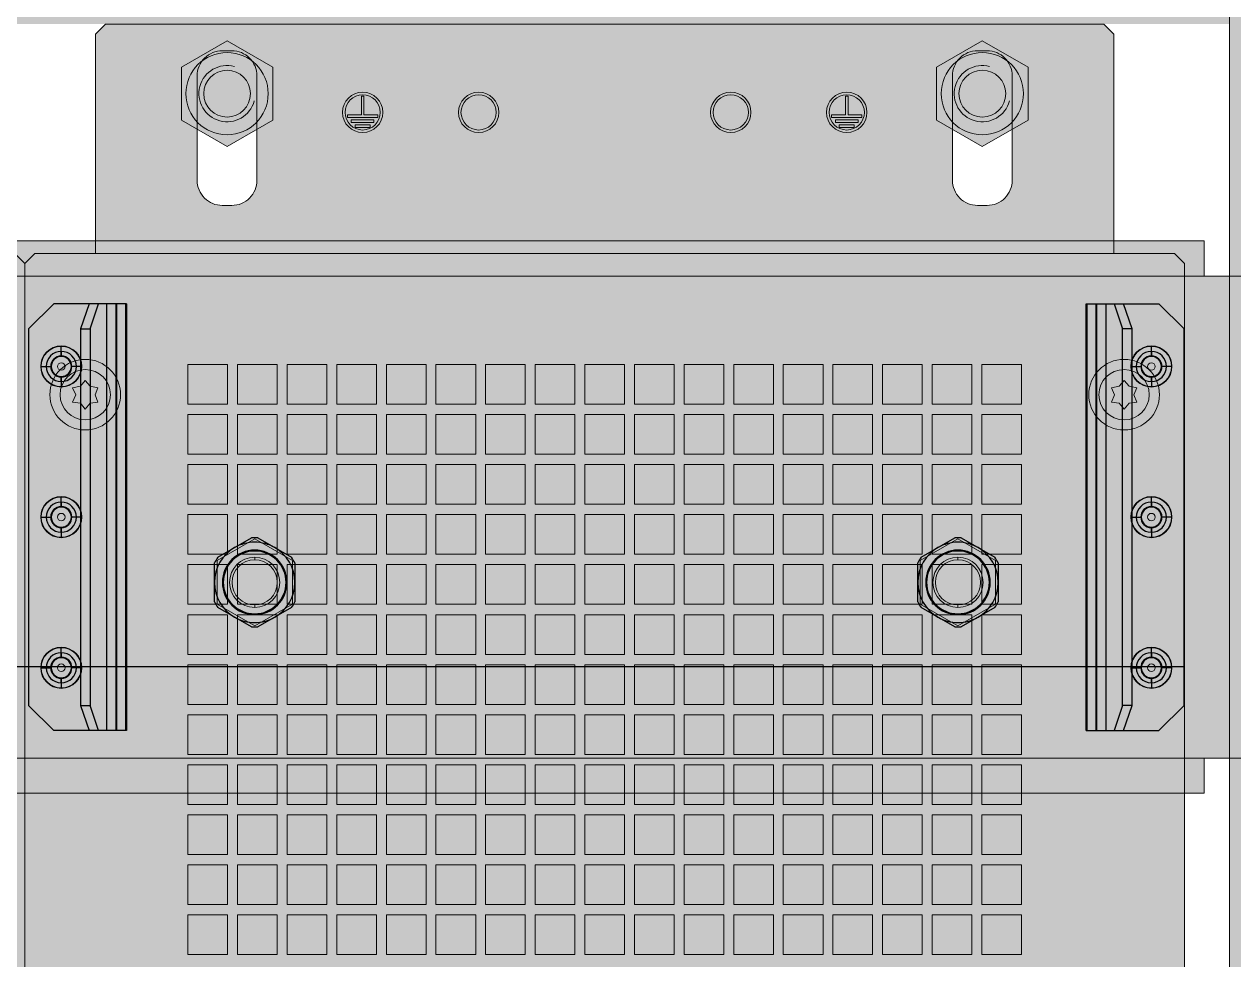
# Model space of a CAD drawing. Header units: millimetres. Extents: x 6914 to 9858, y -2771 to -210.
# Drawn here: x 7629.5 to 7870.3, y -592.9 to -406.6 of the extents above; entities that cross this region are included whole.
import ezdxf

# ---------------------------------------------------------------- set-up
doc = ezdxf.new("R2010")
doc.units = ezdxf.units.MM
doc.layers.get('0').update_dxf_attribs({"lineweight": 9})
doc.layers.add('HIDDEN', color=7, linetype='Continuous')
doc.layers.add('Modules', color=7, linetype='Continuous')
doc.layers.add('THICK', color=7, linetype='Continuous', lineweight=13)
doc.layers.add('тонкая', color=7, linetype='Continuous', lineweight=13)
doc.layers.add('Невидимые', color=170, linetype='Continuous', plot=False)

# ---------------------------------------------------------------- blocks, each defined once
blk = doc.blocks.new('VW3A99ACFCB')
at = {"ltscale": 10, "true_color": 0xf0f0f0}
h = blk.add_hatch(color=7, dxfattribs=at)
h.dxf.hatch_style = 1
h.paths.add_polyline_path([(-250, -110), (-250, -103), (-285, -103), (-290, -98), (-290, -12), (-285, -7), (-250, -7), (-250, 0), (250, 0), (250, -7), (285, -7), (290, -12), (290, -98), (285, -103), (250, -103), (250, -110)])
at = {"ltscale": 40}
for p, q in [((-250, -7), (250, -7)), ((-250, -103), (250, -103))]:
    blk.add_line(p, q, dxfattribs=at)
at = {"ltscale": 10}
blk.add_lwpolyline([(-250, -110), (-250, -103), (-285, -103), (-290, -98), (-290, -12), (-285, -7), (-250, -7), (-250, 0), (250, 0), (250, -7), (285, -7), (290, -12), (290, -98), (285, -103), (250, -103), (250, -110), (-250, -110)], dxfattribs=at)
at = {"layer": 'HIDDEN'}
for p, q in [((21, -12.5), (16, -17.5)), ((21, -12.5), (21, -12.5)), ((31.5, -12.5), (21, -12.5)), ((28.05, -12.5), (26.34, -17.5)), ((28.22, -17.5), (29.93, -12.5)), ((31.5, -12.5), (31.5, -12.5)), ((35.5, -12.5), (31.5, -12.5)), ((31.5, -12.5), (31.5, -97.5)), ((31.5, -12.5), (31.5, -97.5)), ((33.38, -12.5), (33.38, -97.5)), ((33.5, -12.5), (33.5, -12.5)), ((33.5, -12.5), (33.5, -97.5)), ((35.26, -12.5), (35.26, -97.5)), ((35.5, -12.5), (35.5, -12.5)), ((35.5, -12.5), (35.5, -97.5)), ((226.5, -12.5), (226.5, -12.5)), ((226.5, -12.5), (230.5, -12.5)), ((226.5, -97.5), (226.5, -12.5)), ((226.74, -97.5), (226.74, -12.5)), ((228.5, -12.5), (228.5, -12.5)), ((228.5, -97.5), (228.5, -12.5)), ((228.62, -97.5), (228.62, -12.5)), ((230.5, -12.5), (230.5, -12.5)), ((230.5, -12.5), (241, -12.5)), ((230.5, -97.5), (230.5, -12.5)), ((230.5, -97.5), (230.5, -12.5)), ((232.07, -12.5), (233.78, -17.5)), ((235.66, -17.5), (233.95, -12.5)), ((241, -12.5), (241, -12.5)), ((246, -17.5), (241, -12.5)), ((16, -17.5), (16, -17.5)), ((16, -17.5), (16, -92.5)), ((26.34, -17.5), (28.22, -17.5)), ((26.34, -17.5), (26.34, -92.5)), ((28.22, -17.5), (28.22, -92.5)), ((235.66, -17.5), (233.78, -17.5)), ((233.78, -92.5), (233.78, -17.5)), ((235.66, -92.5), (235.66, -17.5)), ((246, -17.5), (246, -17.5)), ((246, -92.5), (246, -17.5)), ((22.5, -23), (22.5, -21)), ((239.5, -23), (239.5, -21)), ((22.5, -22), (22.5, -23)), ((22.5, -23), (22.5, -22)), ((22.5, -22.95), (22.5, -22.95)), ((22.5, -23), (22.5, -23)), ((239.5, -22), (239.5, -23)), ((239.5, -23), (239.5, -22)), ((239.5, -22.95), (239.5, -22.95)), ((239.5, -23), (239.5, -23)), ((18.5, -25), (20.4, -25)), ((20.4, -25), (20.4, -25)), ((22.5, -24.25), (22.5, -24.25)), ((22.5, -25.75), (22.5, -25.75)), ((26.5, -25), (24.6, -25)), ((24.6, -25), (24.6, -25)), ((235.5, -25), (237.4, -25)), ((237.4, -25), (237.4, -25)), ((239.5, -24.25), (239.5, -24.25)), ((239.5, -25.75), (239.5, -25.75)), ((243.5, -25), (241.6, -25)), ((241.6, -25), (241.6, -25)), ((22.5, -28), (22.5, -27)), ((22.5, -27), (22.5, -27)), ((22.5, -27), (22.5, -29)), ((22.5, -27), (22.5, -28)), ((22.5, -27.05), (22.5, -27.05)), ((239.5, -28), (239.5, -27)), ((239.5, -27), (239.5, -27)), ((239.5, -27), (239.5, -29)), ((239.5, -27), (239.5, -28)), ((239.5, -27.05), (239.5, -27.05)), ((22.5, -53), (22.5, -51)), ((22.5, -52), (22.5, -53)), ((22.5, -53), (22.5, -52)), ((22.5, -52.95), (22.5, -52.95)), ((239.5, -53), (239.5, -51)), ((239.5, -52), (239.5, -53)), ((239.5, -53), (239.5, -52)), ((239.5, -52.95), (239.5, -52.95)), ((18.5, -55), (20.4, -55)), ((20.4, -55), (20.4, -55)), ((22.5, -53), (22.5, -53)), ((22.5, -54.25), (22.5, -54.25)), ((26.5, -55), (24.6, -55)), ((24.6, -55), (24.6, -55)), ((235.5, -55), (237.4, -55)), ((237.4, -55), (237.4, -55)), ((239.5, -53), (239.5, -53)), ((239.5, -54.25), (239.5, -54.25)), ((243.5, -55), (241.6, -55)), ((241.6, -55), (241.6, -55)), ((22.5, -55.75), (22.5, -55.75)), ((22.5, -58), (22.5, -57)), ((22.5, -57), (22.5, -57)), ((22.5, -57), (22.5, -59)), ((22.5, -57), (22.5, -58)), ((22.5, -57.05), (22.5, -57.05)), ((239.5, -55.75), (239.5, -55.75)), ((239.5, -58), (239.5, -57)), ((239.5, -57), (239.5, -57)), ((239.5, -57), (239.5, -59)), ((239.5, -57), (239.5, -58)), ((239.5, -57.05), (239.5, -57.05)), ((53.65, -63), (60.35, -59.14)), ((60.35, -59.14), (60.35, -59.14)), ((61, -59.34), (61, -59.34)), ((61.65, -59.14), (61.65, -59.14)), ((61.65, -59.14), (68.35, -63)), ((193.65, -63), (200.35, -59.14)), ((200.35, -59.14), (200.35, -59.14)), ((201, -59.34), (201, -59.34)), ((201.65, -59.14), (201.65, -59.14)), ((201.65, -59.14), (208.35, -63)), ((61, -61.57), (61, -61.57)), ((201, -61.57), (201, -61.57)), ((53, -64.13), (53, -64.13)), ((53, -71.87), (53, -64.13)), ((53.5, -63.67), (53.5, -63.67)), ((53.65, -63), (53.65, -63)), ((61, -63), (61, -63)), ((61, -63), (61, -63)), ((68.35, -63), (68.35, -63)), ((68.5, -63.67), (68.5, -63.67)), ((69, -64.13), (69, -64.13)), ((69, -64.13), (69, -71.87)), ((193, -64.13), (193, -64.13)), ((193, -71.87), (193, -64.13)), ((193.5, -63.67), (193.5, -63.67)), ((193.65, -63), (193.65, -63)), ((201, -63), (201, -63)), ((201, -63), (201, -63)), ((208.35, -63), (208.35, -63)), ((208.5, -63.67), (208.5, -63.67)), ((209, -64.13), (209, -64.13)), ((209, -64.13), (209, -71.87)), ((54.75, -68), (54.75, -68)), ((67.25, -68), (67.25, -68)), ((194.75, -68), (194.75, -68)), ((207.25, -68), (207.25, -68)), ((53, -71.87), (53, -71.87)), ((69, -71.87), (69, -71.87)), ((193, -71.87), (193, -71.87)), ((209, -71.87), (209, -71.87)), ((53.5, -72.33), (53.5, -72.33)), ((53.65, -73), (53.65, -73)), ((60.35, -76.86), (53.65, -73)), ((61, -73), (61, -73)), ((61, -73), (61, -73)), ((61, -74.43), (61, -74.43)), ((68.35, -73), (61.65, -76.86)), ((68.35, -73), (68.35, -73)), ((68.5, -72.33), (68.5, -72.33)), ((193.5, -72.33), (193.5, -72.33)), ((193.65, -73), (193.65, -73)), ((200.35, -76.86), (193.65, -73)), ((201, -73), (201, -73)), ((201, -73), (201, -73)), ((201, -74.43), (201, -74.43)), ((208.35, -73), (201.65, -76.86)), ((208.35, -73), (208.35, -73)), ((208.5, -72.33), (208.5, -72.33)), ((60.35, -76.86), (60.35, -76.86)), ((61, -76.66), (61, -76.66)), ((61.65, -76.86), (61.65, -76.86)), ((200.35, -76.86), (200.35, -76.86)), ((201, -76.66), (201, -76.66)), ((201.65, -76.86), (201.65, -76.86)), ((22.5, -83), (22.5, -81)), ((239.5, -83), (239.5, -81)), ((22.5, -82), (22.5, -83)), ((22.5, -83), (22.5, -82)), ((22.5, -82.95), (22.5, -82.95)), ((22.5, -83), (22.5, -83)), ((22.5, -84.25), (22.5, -84.25)), ((239.5, -82), (239.5, -83)), ((239.5, -83), (239.5, -82)), ((239.5, -82.95), (239.5, -82.95)), ((239.5, -83), (239.5, -83)), ((239.5, -84.25), (239.5, -84.25)), ((18.5, -85), (20.4, -85)), ((20.4, -85), (20.4, -85)), ((22.5, -85.75), (22.5, -85.75)), ((26.5, -85), (24.6, -85)), ((24.6, -85), (24.6, -85)), ((235.5, -85), (237.4, -85)), ((237.4, -85), (237.4, -85)), ((239.5, -85.75), (239.5, -85.75)), ((243.5, -85), (241.6, -85)), ((241.6, -85), (241.6, -85)), ((22.5, -88), (22.5, -87)), ((22.5, -87), (22.5, -87)), ((22.5, -87), (22.5, -89)), ((22.5, -87), (22.5, -88)), ((22.5, -87.05), (22.5, -87.05)), ((239.5, -88), (239.5, -87)), ((239.5, -87), (239.5, -87)), ((239.5, -87), (239.5, -89)), ((239.5, -87), (239.5, -88)), ((239.5, -87.05), (239.5, -87.05)), ((16, -92.5), (16, -92.5)), ((16, -92.5), (21, -97.5)), ((26.34, -92.5), (28.22, -92.5)), ((26.34, -92.5), (28.05, -97.5)), ((29.93, -97.5), (28.22, -92.5)), ((233.78, -92.5), (232.07, -97.5)), ((235.66, -92.5), (233.78, -92.5)), ((233.95, -97.5), (235.66, -92.5)), ((241, -97.5), (246, -92.5)), ((246, -92.5), (246, -92.5)), ((21, -97.5), (21, -97.5)), ((31.5, -97.5), (21, -97.5)), ((35.5, -97.5), (31.5, -97.5)), ((31.5, -97.5), (31.5, -97.5)), ((33.5, -97.5), (33.5, -97.5)), ((35.5, -97.5), (35.5, -97.5)), ((226.5, -97.5), (226.5, -97.5)), ((226.5, -97.5), (230.5, -97.5)), ((228.5, -97.5), (228.5, -97.5)), ((230.5, -97.5), (230.5, -97.5)), ((230.5, -97.5), (241, -97.5)), ((241, -97.5), (241, -97.5))]:
    blk.add_line(p, q, dxfattribs=at)
for centre, radius, start, end in [((22.5, -25), 3, 90, 270), ((22.5, -25), 2.1, 0, 180), ((22.5, -25), 2.05, 90, 270), ((22.5, -25), 2, 90, 270), ((22.5, -25), 2, 90, 270), ((22.5, -25), 3, 270, 90), ((22.5, -25), 2.05, 270, 90), ((22.5, -25), 2, 270, 90), ((22.5, -25), 2, 270, 90), ((239.5, -25), 3, 90, 270), ((239.5, -25), 2.1, 0, 180), ((239.5, -25), 2.05, 90, 270), ((239.5, -25), 2, 90, 270), ((239.5, -25), 2, 90, 270), ((239.5, -25), 3, 270, 90), ((239.5, -25), 2.05, 270, 90), ((239.5, -25), 2, 270, 90), ((239.5, -25), 2, 270, 90), ((22.5, -25), 2.1, 180, 0), ((239.5, -25), 2.1, 180, 0), ((22.5, -55), 3, 90, 270), ((22.5, -55), 2.1, 0, 180), ((22.5, -55), 2.05, 90, 270), ((22.5, -55), 3, 270, 90), ((22.5, -55), 2.05, 270, 90), ((239.5, -55), 3, 90, 270), ((239.5, -55), 2.1, 0, 180), ((239.5, -55), 2.05, 90, 270), ((239.5, -55), 3, 270, 90), ((239.5, -55), 2.05, 270, 90), ((22.5, -55), 2.1, 180, 0), ((22.5, -55), 2, 90, 270), ((22.5, -55), 2, 90, 270), ((22.5, -55), 2, 270, 90), ((22.5, -55), 2, 270, 90), ((239.5, -55), 2.1, 180, 0), ((239.5, -55), 2, 90, 270), ((239.5, -55), 2, 90, 270), ((239.5, -55), 2, 270, 90), ((239.5, -55), 2, 270, 90), ((61, -68), 8, 90, 120), ((61, -68), 8.88, 90, 94.2099), ((61, -68), 8.88, 85.7901, 90), ((61, -68), 8, 60, 90), ((201, -68), 8, 90, 120), ((201, -68), 8.88, 90, 94.2099), ((201, -68), 8.88, 85.7901, 90), ((201, -68), 8, 60, 90), ((61, -68), 8, 120, 180), ((61, -68), 6.42, 90, 270), ((61, -68), 6.25, 0, 180), ((61, -68), 6.42, 270, 90), ((61, -68), 8, 0, 60), ((201, -68), 8, 120, 180), ((201, -68), 6.42, 90, 270), ((201, -68), 6.25, 0, 180), ((201, -68), 6.42, 270, 90), ((201, -68), 8, 0, 60), ((61, -68), 8.89, 145.7901, 154.2099), ((61, -68), 8.88, 25.7901, 34.2099), ((201, -68), 8.89, 145.7901, 154.2099), ((201, -68), 8.88, 25.7901, 34.2099), ((61, -68), 8, 180, 240), ((61, -68), 6.25, 180, 0), ((61, -68), 8, 300, 0), ((201, -68), 8, 180, 240), ((201, -68), 6.25, 180, 0), ((201, -68), 8, 300, 0), ((61, -68), 8.88, 205.7901, 214.2099), ((61, -68), 8.89, 325.7901, 334.2099), ((201, -68), 8.88, 205.7901, 214.2099), ((201, -68), 8.89, 325.7901, 334.2099), ((61, -68), 8, 240, 270), ((61, -68), 8.88, 265.7901, 270), ((61, -68), 8, 270, 300), ((61, -68), 8.88, 270, 274.2099), ((201, -68), 8, 240, 270), ((201, -68), 8.88, 265.7901, 270), ((201, -68), 8, 270, 300), ((201, -68), 8.88, 270, 274.2099), ((22.5, -85), 3, 90, 270), ((22.5, -85), 2.1, 0, 180), ((22.5, -85), 2.05, 90, 270), ((22.5, -85), 2, 90, 270), ((22.5, -85), 2, 90, 270), ((22.5, -85), 3, 270, 90), ((22.5, -85), 2.05, 270, 90), ((22.5, -85), 2, 270, 90), ((22.5, -85), 2, 270, 90), ((239.5, -85), 3, 90, 270), ((239.5, -85), 2.1, 0, 180), ((239.5, -85), 2.05, 90, 270), ((239.5, -85), 2, 90, 270), ((239.5, -85), 2, 90, 270), ((239.5, -85), 3, 270, 90), ((239.5, -85), 2.05, 270, 90), ((239.5, -85), 2, 270, 90), ((239.5, -85), 2, 270, 90), ((22.5, -85), 2.1, 180, 0), ((239.5, -85), 2.1, 180, 0)]:
    blk.add_arc(centre, radius, start, end, dxfattribs=at)
at = {"layer": 'THICK'}
for p, q in [((18.4, -25), (18.5, -25)), ((26.6, -25), (26.5, -25)), ((235.4, -25), (235.5, -25)), ((243.6, -25), (243.5, -25)), ((18.4, -55), (18.5, -55)), ((26.6, -55), (26.5, -55)), ((235.4, -55), (235.5, -55)), ((243.6, -55), (243.5, -55)), ((61, -59.34), (53.5, -63.67)), ((68.5, -63.67), (61, -59.34)), ((201, -59.34), (193.5, -63.67)), ((208.5, -63.67), (201, -59.34)), ((53.5, -63.67), (53.5, -72.33)), ((61, -63.5), (61, -63)), ((68.5, -72.33), (68.5, -63.67)), ((193.5, -63.67), (193.5, -72.33)), ((201, -63.5), (201, -63)), ((208.5, -72.33), (208.5, -63.67)), ((53.5, -72.33), (61, -76.66)), ((61, -76.66), (68.5, -72.33)), ((61, -72.5), (61, -73)), ((193.5, -72.33), (201, -76.66)), ((201, -76.66), (208.5, -72.33)), ((201, -72.5), (201, -73)), ((18.4, -85), (18.5, -85)), ((26.6, -85), (26.5, -85)), ((235.4, -85), (235.5, -85)), ((243.6, -85), (243.5, -85))]:
    blk.add_line(p, q, dxfattribs=at)
for centre, radius, start, end in [((22.5, -25), 4.1, 0, 180), ((22.5, -25), 4, 90, 270), ((22.5, -25), 4, 270, 90), ((239.5, -25), 4.1, 0, 180), ((239.5, -25), 4, 90, 270), ((239.5, -25), 4, 270, 90), ((22.5, -25), 4.1, 180, 0), ((22.5, -25), 0.75, 90, 270), ((22.5, -25), 0.75, 270, 90), ((239.5, -25), 4.1, 180, 0), ((239.5, -25), 0.75, 90, 270), ((239.5, -25), 0.75, 270, 90), ((22.5, -55), 4.1, 0, 180), ((22.5, -55), 4, 90, 270), ((22.5, -55), 4, 270, 90), ((239.5, -55), 4.1, 0, 180), ((239.5, -55), 4, 90, 270), ((239.5, -55), 4, 270, 90), ((22.5, -55), 4.1, 180, 0), ((22.5, -55), 0.75, 90, 270), ((22.5, -55), 0.75, 270, 90), ((239.5, -55), 4.1, 180, 0), ((239.5, -55), 0.75, 90, 270), ((239.5, -55), 0.75, 270, 90), ((61, -68), 5, 90, 270), ((61, -68), 4.5, 90, 270), ((61, -68), 5, 270, 90), ((61, -68), 4.5, 270, 90), ((201, -68), 5, 90, 270), ((201, -68), 4.5, 90, 270), ((201, -68), 5, 270, 90), ((201, -68), 4.5, 270, 90), ((22.5, -85), 4.1, 0, 180), ((22.5, -85), 4, 90, 270), ((22.5, -85), 4, 270, 90), ((239.5, -85), 4.1, 0, 180), ((239.5, -85), 4, 90, 270), ((239.5, -85), 4, 270, 90), ((22.5, -85), 0.75, 90, 270), ((22.5, -85), 0.75, 270, 90), ((239.5, -85), 0.75, 90, 270), ((239.5, -85), 0.75, 270, 90), ((22.5, -85), 4.1, 180, 0), ((239.5, -85), 4.1, 180, 0)]:
    blk.add_arc(centre, radius, start, end, dxfattribs=at)
blk = doc.blocks.new('Из_буфера7475')
at = {"ltscale": 40}
h = blk.add_hatch(color=252, dxfattribs=at)
h.paths.add_polyline_path([(-115.44, -1152.97), (115.45, -1152.97), (115.45, -1396.21), (-115.44, -1396.21)])
h.paths.add_polyline_path([(115.45, -47.68), (115.45, -1152.97), (-115.44, -1152.97), (-115.44, -47.68), (-113.44, -45.68), (113.45, -45.68)])
h.paths.add_polyline_path([(-115.44, -1152.97), (115.45, -1152.97), (115.45, -1396.21), (-115.44, -1396.21)])
blk.add_lwpolyline([(115.45, -47.68), (115.45, -1152.97), (-115.44, -1152.97), (-115.44, -47.68), (-113.44, -45.68), (113.45, -45.68)], close=True, dxfattribs=at)
at = {"layer": 'Невидимые', "ltscale": 40}
blk.add_line((-115.44, -127.92), (115.45, -127.92), dxfattribs=at)
blk = doc.blocks.new('Из_буфера21322')
at = {"ltscale": 100, "true_color": 0xc5c7c4}
h = blk.add_hatch(color=9, dxfattribs=at)
h.paths.add_polyline_path([(-255, -1998.7), (255, -1998.7), (255, -1953.7), (-255, -1953.7)])
h.paths.add_polyline_path([(-300, -1998.7), (-255, -1998.7), (-255, -1987.3), (-300, -1987.3)])
h.paths.add_polyline_path([(300, 1.3), (255, 1.3), (255, -9.7), (300, -9.7)])
h.paths.add_polyline_path([(-255, 0), (255, 0), (255, -45), (-255, -45)])
h.paths.add_polyline_path([(-300, -9.7), (-255, -9.7), (-255, -1987.3), (-300, -1987.3)])
h.paths.add_polyline_path([(-300, 1.3), (-255, 1.3), (-255, -9.7), (-300, -9.7)])
h = blk.add_hatch(color=9, dxfattribs=at)
h.paths.add_polyline_path([(300, -1998.7), (255, -1998.7), (255, -1987.3), (300, -1987.3)])
h.paths.add_polyline_path([(300, -9.7), (255, -9.7), (255, -1987.3), (300, -1987.3)])
at = {"ltscale": 100}
blk.add_lwpolyline([(300, -9.7), (255, -9.7), (255, -1987.3), (300, -1987.3)], close=True, dxfattribs=at)
blk = doc.blocks.new('tjsryfyhkf')
at = {"ltscale": 40, "true_color": 0xf0f0f0}
h = blk.add_hatch(color=7, dxfattribs=at)
edge = h.paths.add_edge_path()
edge.add_arc((0, 0), 7.03, 0, 360)
blk.add_lwpolyline([(-2.52, 1.4), (-1.9, 0), (-2.52, -1.46), (-0.95, -1.68), (0, -2.91), (1.01, -1.68), (2.52, -1.46), (1.96, 0), (2.52, 1.4), (1.01, 1.68), (0, 2.86), (-0.95, 1.68), (-2.52, 1.4), (-1.9, 0)])
at = {"ltscale": 40}
for radius in [7.03, 5.01]:
    blk.add_circle((0, 0), radius, dxfattribs=at)
blk = doc.blocks.new('M8')
at = {"ltscale": 100, "true_color": 0xf0f0f0}
h = blk.add_hatch(color=7, dxfattribs=at)
h.paths.add_polyline_path([(0, 7.51), (6.5, 3.75), (6.5, -3.75), (0, -7.51), (-6.5, -3.75), (-6.5, 3.75)])
h.paths.add_polyline_path([(5.85, 0, 1), (-5.85, 0, 1)], flags=16)
h.paths.add_polyline_path([(3.32, 0, 1), (-3.32, 0, 1)], flags=0)
h.paths.add_polyline_path([(5.85, 0, 1), (-5.85, 0, 1)])
h.paths.add_polyline_path([(3.32, 0, 1), (-3.32, 0, 1)], flags=16)
at = {"color": 0}
for p, q in [((-6.5, 3.75), (0, 7.51)), ((0, 7.51), (6.5, 3.75)), ((-6.5, -3.75), (-6.5, 3.75)), ((6.5, 3.75), (6.5, -3.75)), ((0, -7.51), (-6.5, -3.75)), ((6.5, -3.75), (0, -7.51))]:
    blk.add_line(p, q, dxfattribs=at)
for radius, start, end in [(5.85, 0, 180), (4, 75, 345), (3.32, 0, 180), (5.85, 180, 0), (3.32, 180, 0)]:
    blk.add_arc((0, 0), radius, start, end, dxfattribs=at)

msp = doc.modelspace()

# ---------------------------------------------------------------- hatches: boundary and pattern name
at = {"ltscale": 40, "true_color": 0xf0f0f0}
h = msp.add_hatch(color=7, dxfattribs=at)
h.paths.add_polyline_path([(7670.8, -411.84, -0.414214), (7675.8, -416.84), (7675.8, -437.65, -0.414214), (7670.8, -442.65), (7668.9, -442.65, -0.414214), (7663.9, -437.65), (7663.9, -416.84, -0.414214), (7668.9, -411.84)])
h.paths.add_polyline_path([(7814.25, -416.84, -0.414214), (7819.25, -411.84), (7821.15, -411.84, -0.414214), (7826.15, -416.84), (7826.15, -437.65, -0.414214), (7821.15, -442.65), (7819.25, -442.65, -0.414214), (7814.25, -437.65)])
h.paths.add_polyline_path([(7846.41, -408.55), (7846.41, -452.23), (7643.63, -452.23), (7643.63, -408.55), (7645.63, -406.55), (7844.41, -406.55)])
at = {"ltscale": 40}
h = msp.add_hatch(color=252, dxfattribs=at)
h.paths.add_polyline_path([(7629.58, -1559.52), (7860.47, -1559.52), (7860.47, -1802.76), (7629.58, -1802.76)])
h.paths.add_polyline_path([(7860.47, -454.23), (7860.47, -1559.52), (7629.58, -1559.52), (7629.58, -454.23), (7631.58, -452.23), (7858.47, -452.23)])
h.paths.add_polyline_path([(7629.58, -1559.52), (7860.47, -1559.52), (7860.47, -1802.76), (7629.58, -1802.76)])

# ---------------------------------------------------------------- linework, layer by layer
for p, q in [((7696.59, -420.86), (7697.09, -420.86)), ((7696.59, -424.62), (7696.59, -420.86)), ((7697.09, -420.86), (7697.09, -424.62)), ((7793.46, -420.86), (7792.96, -420.86)), ((7792.96, -420.86), (7792.96, -424.62)), ((7793.46, -424.62), (7793.46, -420.86)), ((7693.82, -425.12), (7693.82, -424.62)), ((7693.82, -424.62), (7696.59, -424.62)), ((7699.85, -425.12), (7693.82, -425.12)), ((7697.09, -424.62), (7699.85, -424.62)), ((7699.85, -424.62), (7699.85, -425.12)), ((7792.96, -424.62), (7790.2, -424.62)), ((7790.2, -424.62), (7790.2, -425.12)), ((7790.2, -425.12), (7796.22, -425.12)), ((7796.22, -424.62), (7793.46, -424.62)), ((7796.22, -425.12), (7796.22, -424.62)), ((7643.63, -449.72), (7846.41, -449.72))]:
    msp.add_line(p, q, dxfattribs=at)
for points in [[(7846.41, -408.55), (7846.41, -452.23), (7643.63, -452.23), (7643.63, -408.55), (7645.63, -406.55), (7844.41, -406.55)], [(7694.58, -425.63), (7699.1, -425.63), (7699.1, -426.13), (7694.58, -426.13)], [(7795.47, -425.63), (7790.95, -425.63), (7790.95, -426.13), (7795.47, -426.13)], [(7695.33, -426.63), (7698.34, -426.63), (7698.34, -427.13), (7695.33, -427.13)], [(7794.71, -426.63), (7791.7, -426.63), (7791.7, -427.13), (7794.71, -427.13)], [(7860.47, -454.23), (7860.47, -1559.52), (7629.58, -1559.52), (7629.58, -454.23), (7631.58, -452.23), (7858.47, -452.23)]]:
    msp.add_lwpolyline(points, close=True, dxfattribs=at)
for points in [[(7668.9, -442.65, -0.414214), (7663.9, -437.65), (7663.9, -416.84, -0.414214), (7668.9, -411.84), (7670.8, -411.84, -0.414214), (7675.8, -416.84), (7675.8, -437.65, -0.414214), (7670.8, -442.65)], [(7821.15, -442.65, 0.414214), (7826.15, -437.65), (7826.15, -416.84, 0.414214), (7821.15, -411.84), (7819.25, -411.84, 0.414214), (7814.25, -416.84), (7814.25, -437.65, 0.414214), (7819.25, -442.65)]]:
    msp.add_lwpolyline(points, format="xyb", close=True, dxfattribs=at)
for centre, radius in [((7696.84, -424.12), 4.02), ((7696.84, -424.12), 3.51), ((7719.93, -424.12), 4.02), ((7719.93, -424.12), 3.51), ((7770.12, -424.12), 4.02), ((7770.12, -424.12), 3.51), ((7793.21, -424.12), 4.02), ((7793.21, -424.12), 3.51)]:
    msp.add_circle(centre, radius, dxfattribs=at)
at = {"layer": 'Modules', "color": 250, "lineweight": 18}
for points in [[(7645.64, -406.55), (7645.64, -406.55), (7643.63, -408.56), (7643.63, -408.56)], [(7643.63, -449.72), (7643.63, -449.72), (7643.63, -452.23), (7643.63, -452.23)], [(7846.41, -452.23), (7846.41, -452.23), (7846.41, -449.72), (7846.41, -449.72)]]:
    msp.add_open_spline(points, degree=3, dxfattribs=at)
at = {"layer": 'Невидимые', "ltscale": 40}
msp.add_line((7629.58, -534.47), (7860.47, -534.47), dxfattribs=at)
at = {"layer": 'тонкая'}
for points in [[(7662.04, -474.32), (7669.95, -474.32), (7669.95, -482.22), (7662.04, -482.22)], [(7671.92, -474.32), (7679.83, -474.32), (7679.83, -482.22), (7671.92, -482.22)], [(7681.8, -474.32), (7689.7, -474.32), (7689.7, -482.22), (7681.8, -482.22)], [(7691.68, -474.32), (7699.58, -474.32), (7699.58, -482.22), (7691.68, -482.22)], [(7701.56, -474.32), (7709.46, -474.32), (7709.46, -482.22), (7701.56, -482.22)], [(7711.44, -474.32), (7719.34, -474.32), (7719.34, -482.22), (7711.44, -482.22)], [(7721.31, -474.32), (7729.22, -474.32), (7729.22, -482.22), (7721.31, -482.22)], [(7731.19, -474.32), (7739.1, -474.32), (7739.1, -482.22), (7731.19, -482.22)], [(7741.07, -474.32), (7748.97, -474.32), (7748.97, -482.22), (7741.07, -482.22)], [(7750.95, -474.32), (7758.85, -474.32), (7758.85, -482.22), (7750.95, -482.22)], [(7760.83, -474.32), (7768.73, -474.32), (7768.73, -482.22), (7760.83, -482.22)], [(7770.71, -474.32), (7778.61, -474.32), (7778.61, -482.22), (7770.71, -482.22)], [(7780.58, -474.32), (7788.49, -474.32), (7788.49, -482.22), (7780.58, -482.22)], [(7790.46, -474.32), (7798.37, -474.32), (7798.37, -482.22), (7790.46, -482.22)], [(7800.34, -474.32), (7808.24, -474.32), (7808.24, -482.22), (7800.34, -482.22)], [(7810.22, -474.32), (7818.12, -474.32), (7818.12, -482.22), (7810.22, -482.22)], [(7820.1, -474.32), (7828, -474.32), (7828, -482.22), (7820.1, -482.22)], [(7662.04, -484.28), (7669.95, -484.28), (7669.95, -492.19), (7662.04, -492.19)], [(7671.92, -484.28), (7679.83, -484.28), (7679.83, -492.19), (7671.92, -492.19)], [(7681.8, -484.28), (7689.7, -484.28), (7689.7, -492.19), (7681.8, -492.19)], [(7691.68, -484.28), (7699.58, -484.28), (7699.58, -492.19), (7691.68, -492.19)], [(7701.56, -484.28), (7709.46, -484.28), (7709.46, -492.19), (7701.56, -492.19)], [(7711.44, -484.28), (7719.34, -484.28), (7719.34, -492.19), (7711.44, -492.19)], [(7721.31, -484.28), (7729.22, -484.28), (7729.22, -492.19), (7721.31, -492.19)], [(7731.19, -484.28), (7739.1, -484.28), (7739.1, -492.19), (7731.19, -492.19)], [(7741.07, -484.28), (7748.97, -484.28), (7748.97, -492.19), (7741.07, -492.19)], [(7750.95, -484.28), (7758.85, -484.28), (7758.85, -492.19), (7750.95, -492.19)], [(7760.83, -484.28), (7768.73, -484.28), (7768.73, -492.19), (7760.83, -492.19)], [(7770.71, -484.28), (7778.61, -484.28), (7778.61, -492.19), (7770.71, -492.19)], [(7780.58, -484.28), (7788.49, -484.28), (7788.49, -492.19), (7780.58, -492.19)], [(7790.46, -484.28), (7798.37, -484.28), (7798.37, -492.19), (7790.46, -492.19)], [(7800.34, -484.28), (7808.24, -484.28), (7808.24, -492.19), (7800.34, -492.19)], [(7810.22, -484.28), (7818.12, -484.28), (7818.12, -492.19), (7810.22, -492.19)], [(7820.1, -484.28), (7828, -484.28), (7828, -492.19), (7820.1, -492.19)], [(7662.04, -494.25), (7669.95, -494.25), (7669.95, -502.15), (7662.04, -502.15)], [(7671.92, -494.25), (7679.83, -494.25), (7679.83, -502.15), (7671.92, -502.15)], [(7681.8, -494.25), (7689.7, -494.25), (7689.7, -502.15), (7681.8, -502.15)], [(7691.68, -494.25), (7699.58, -494.25), (7699.58, -502.15), (7691.68, -502.15)], [(7701.56, -494.25), (7709.46, -494.25), (7709.46, -502.15), (7701.56, -502.15)], [(7711.44, -494.25), (7719.34, -494.25), (7719.34, -502.15), (7711.44, -502.15)], [(7721.31, -494.25), (7729.22, -494.25), (7729.22, -502.15), (7721.31, -502.15)], [(7731.19, -494.25), (7739.1, -494.25), (7739.1, -502.15), (7731.19, -502.15)], [(7741.07, -494.25), (7748.97, -494.25), (7748.97, -502.15), (7741.07, -502.15)], [(7750.95, -494.25), (7758.85, -494.25), (7758.85, -502.15), (7750.95, -502.15)], [(7760.83, -494.25), (7768.73, -494.25), (7768.73, -502.15), (7760.83, -502.15)], [(7770.71, -494.25), (7778.61, -494.25), (7778.61, -502.15), (7770.71, -502.15)], [(7780.58, -494.25), (7788.49, -494.25), (7788.49, -502.15), (7780.58, -502.15)], [(7790.46, -494.25), (7798.37, -494.25), (7798.37, -502.15), (7790.46, -502.15)], [(7800.34, -494.25), (7808.24, -494.25), (7808.24, -502.15), (7800.34, -502.15)], [(7810.22, -494.25), (7818.12, -494.25), (7818.12, -502.15), (7810.22, -502.15)], [(7820.1, -494.25), (7828, -494.25), (7828, -502.15), (7820.1, -502.15)], [(7662.04, -504.21), (7669.95, -504.21), (7669.95, -512.12), (7662.04, -512.12)], [(7671.92, -504.21), (7679.83, -504.21), (7679.83, -512.12), (7671.92, -512.12)], [(7681.8, -504.21), (7689.7, -504.21), (7689.7, -512.12), (7681.8, -512.12)], [(7691.68, -504.21), (7699.58, -504.21), (7699.58, -512.12), (7691.68, -512.12)], [(7701.56, -504.21), (7709.46, -504.21), (7709.46, -512.12), (7701.56, -512.12)], [(7711.44, -504.21), (7719.34, -504.21), (7719.34, -512.12), (7711.44, -512.12)], [(7721.31, -504.21), (7729.22, -504.21), (7729.22, -512.12), (7721.31, -512.12)], [(7731.19, -504.21), (7739.1, -504.21), (7739.1, -512.12), (7731.19, -512.12)], [(7741.07, -504.21), (7748.97, -504.21), (7748.97, -512.12), (7741.07, -512.12)], [(7750.95, -504.21), (7758.85, -504.21), (7758.85, -512.12), (7750.95, -512.12)], [(7760.83, -504.21), (7768.73, -504.21), (7768.73, -512.12), (7760.83, -512.12)], [(7770.71, -504.21), (7778.61, -504.21), (7778.61, -512.12), (7770.71, -512.12)], [(7780.58, -504.21), (7788.49, -504.21), (7788.49, -512.12), (7780.58, -512.12)], [(7790.46, -504.21), (7798.37, -504.21), (7798.37, -512.12), (7790.46, -512.12)], [(7800.34, -504.21), (7808.24, -504.21), (7808.24, -512.12), (7800.34, -512.12)], [(7810.22, -504.21), (7818.12, -504.21), (7818.12, -512.12), (7810.22, -512.12)], [(7820.1, -504.21), (7828, -504.21), (7828, -512.12), (7820.1, -512.12)], [(7662.04, -514.18), (7669.95, -514.18), (7669.95, -522.08), (7662.04, -522.08)], [(7671.92, -514.18), (7679.83, -514.18), (7679.83, -522.08), (7671.92, -522.08)], [(7681.8, -514.18), (7689.7, -514.18), (7689.7, -522.08), (7681.8, -522.08)], [(7691.68, -514.18), (7699.58, -514.18), (7699.58, -522.08), (7691.68, -522.08)], [(7701.56, -514.18), (7709.46, -514.18), (7709.46, -522.08), (7701.56, -522.08)], [(7711.44, -514.18), (7719.34, -514.18), (7719.34, -522.08), (7711.44, -522.08)], [(7721.31, -514.18), (7729.22, -514.18), (7729.22, -522.08), (7721.31, -522.08)], [(7731.19, -514.18), (7739.1, -514.18), (7739.1, -522.08), (7731.19, -522.08)], [(7741.07, -514.18), (7748.97, -514.18), (7748.97, -522.08), (7741.07, -522.08)], [(7750.95, -514.18), (7758.85, -514.18), (7758.85, -522.08), (7750.95, -522.08)], [(7760.83, -514.18), (7768.73, -514.18), (7768.73, -522.08), (7760.83, -522.08)], [(7770.71, -514.18), (7778.61, -514.18), (7778.61, -522.08), (7770.71, -522.08)], [(7780.58, -514.18), (7788.49, -514.18), (7788.49, -522.08), (7780.58, -522.08)], [(7790.46, -514.18), (7798.37, -514.18), (7798.37, -522.08), (7790.46, -522.08)], [(7800.34, -514.18), (7808.24, -514.18), (7808.24, -522.08), (7800.34, -522.08)], [(7810.22, -514.18), (7818.12, -514.18), (7818.12, -522.08), (7810.22, -522.08)], [(7820.1, -514.18), (7828, -514.18), (7828, -522.08), (7820.1, -522.08)], [(7662.04, -524.15), (7669.95, -524.15), (7669.95, -532.05), (7662.04, -532.05)], [(7671.92, -524.15), (7679.83, -524.15), (7679.83, -532.05), (7671.92, -532.05)], [(7681.8, -524.15), (7689.7, -524.15), (7689.7, -532.05), (7681.8, -532.05)], [(7691.68, -524.15), (7699.58, -524.15), (7699.58, -532.05), (7691.68, -532.05)], [(7701.56, -524.15), (7709.46, -524.15), (7709.46, -532.05), (7701.56, -532.05)], [(7711.44, -524.15), (7719.34, -524.15), (7719.34, -532.05), (7711.44, -532.05)], [(7721.31, -524.15), (7729.22, -524.15), (7729.22, -532.05), (7721.31, -532.05)], [(7731.19, -524.15), (7739.1, -524.15), (7739.1, -532.05), (7731.19, -532.05)], [(7741.07, -524.15), (7748.97, -524.15), (7748.97, -532.05), (7741.07, -532.05)], [(7750.95, -524.15), (7758.85, -524.15), (7758.85, -532.05), (7750.95, -532.05)], [(7760.83, -524.15), (7768.73, -524.15), (7768.73, -532.05), (7760.83, -532.05)], [(7770.71, -524.15), (7778.61, -524.15), (7778.61, -532.05), (7770.71, -532.05)], [(7780.58, -524.15), (7788.49, -524.15), (7788.49, -532.05), (7780.58, -532.05)], [(7790.46, -524.15), (7798.37, -524.15), (7798.37, -532.05), (7790.46, -532.05)], [(7800.34, -524.15), (7808.24, -524.15), (7808.24, -532.05), (7800.34, -532.05)], [(7810.22, -524.15), (7818.12, -524.15), (7818.12, -532.05), (7810.22, -532.05)], [(7820.1, -524.15), (7828, -524.15), (7828, -532.05), (7820.1, -532.05)], [(7662.04, -534.11), (7669.95, -534.11), (7669.95, -542.02), (7662.04, -542.02)], [(7671.92, -534.11), (7679.83, -534.11), (7679.83, -542.02), (7671.92, -542.02)], [(7681.8, -534.11), (7689.7, -534.11), (7689.7, -542.02), (7681.8, -542.02)], [(7691.68, -534.11), (7699.58, -534.11), (7699.58, -542.02), (7691.68, -542.02)], [(7701.56, -534.11), (7709.46, -534.11), (7709.46, -542.02), (7701.56, -542.02)], [(7711.44, -534.11), (7719.34, -534.11), (7719.34, -542.02), (7711.44, -542.02)], [(7721.31, -534.11), (7729.22, -534.11), (7729.22, -542.02), (7721.31, -542.02)], [(7731.19, -534.11), (7739.1, -534.11), (7739.1, -542.02), (7731.19, -542.02)], [(7741.07, -534.11), (7748.97, -534.11), (7748.97, -542.02), (7741.07, -542.02)], [(7750.95, -534.11), (7758.85, -534.11), (7758.85, -542.02), (7750.95, -542.02)], [(7760.83, -534.11), (7768.73, -534.11), (7768.73, -542.02), (7760.83, -542.02)], [(7770.71, -534.11), (7778.61, -534.11), (7778.61, -542.02), (7770.71, -542.02)], [(7780.58, -534.11), (7788.49, -534.11), (7788.49, -542.02), (7780.58, -542.02)], [(7790.46, -534.11), (7798.37, -534.11), (7798.37, -542.02), (7790.46, -542.02)], [(7800.34, -534.11), (7808.24, -534.11), (7808.24, -542.02), (7800.34, -542.02)], [(7810.22, -534.11), (7818.12, -534.11), (7818.12, -542.02), (7810.22, -542.02)], [(7820.1, -534.11), (7828, -534.11), (7828, -542.02), (7820.1, -542.02)], [(7662.04, -544.08), (7669.95, -544.08), (7669.95, -551.98), (7662.04, -551.98)], [(7671.92, -544.08), (7679.83, -544.08), (7679.83, -551.98), (7671.92, -551.98)], [(7681.8, -544.08), (7689.7, -544.08), (7689.7, -551.98), (7681.8, -551.98)], [(7691.68, -544.08), (7699.58, -544.08), (7699.58, -551.98), (7691.68, -551.98)], [(7701.56, -544.08), (7709.46, -544.08), (7709.46, -551.98), (7701.56, -551.98)], [(7711.44, -544.08), (7719.34, -544.08), (7719.34, -551.98), (7711.44, -551.98)], [(7721.31, -544.08), (7729.22, -544.08), (7729.22, -551.98), (7721.31, -551.98)], [(7731.19, -544.08), (7739.1, -544.08), (7739.1, -551.98), (7731.19, -551.98)], [(7741.07, -544.08), (7748.97, -544.08), (7748.97, -551.98), (7741.07, -551.98)], [(7750.95, -544.08), (7758.85, -544.08), (7758.85, -551.98), (7750.95, -551.98)], [(7760.83, -544.08), (7768.73, -544.08), (7768.73, -551.98), (7760.83, -551.98)], [(7770.71, -544.08), (7778.61, -544.08), (7778.61, -551.98), (7770.71, -551.98)], [(7780.58, -544.08), (7788.49, -544.08), (7788.49, -551.98), (7780.58, -551.98)], [(7790.46, -544.08), (7798.37, -544.08), (7798.37, -551.98), (7790.46, -551.98)], [(7800.34, -544.08), (7808.24, -544.08), (7808.24, -551.98), (7800.34, -551.98)], [(7810.22, -544.08), (7818.12, -544.08), (7818.12, -551.98), (7810.22, -551.98)], [(7820.1, -544.08), (7828, -544.08), (7828, -551.98), (7820.1, -551.98)], [(7662.04, -554.05), (7669.95, -554.05), (7669.95, -561.95), (7662.04, -561.95)], [(7671.92, -554.05), (7679.83, -554.05), (7679.83, -561.95), (7671.92, -561.95)], [(7681.8, -554.05), (7689.7, -554.05), (7689.7, -561.95), (7681.8, -561.95)], [(7691.68, -554.05), (7699.58, -554.05), (7699.58, -561.95), (7691.68, -561.95)], [(7701.56, -554.05), (7709.46, -554.05), (7709.46, -561.95), (7701.56, -561.95)], [(7711.44, -554.05), (7719.34, -554.05), (7719.34, -561.95), (7711.44, -561.95)], [(7721.31, -554.05), (7729.22, -554.05), (7729.22, -561.95), (7721.31, -561.95)], [(7731.19, -554.05), (7739.1, -554.05), (7739.1, -561.95), (7731.19, -561.95)], [(7741.07, -554.05), (7748.97, -554.05), (7748.97, -561.95), (7741.07, -561.95)], [(7750.95, -554.05), (7758.85, -554.05), (7758.85, -561.95), (7750.95, -561.95)], [(7760.83, -554.05), (7768.73, -554.05), (7768.73, -561.95), (7760.83, -561.95)], [(7770.71, -554.05), (7778.61, -554.05), (7778.61, -561.95), (7770.71, -561.95)], [(7780.58, -554.05), (7788.49, -554.05), (7788.49, -561.95), (7780.58, -561.95)], [(7790.46, -554.05), (7798.37, -554.05), (7798.37, -561.95), (7790.46, -561.95)], [(7800.34, -554.05), (7808.24, -554.05), (7808.24, -561.95), (7800.34, -561.95)], [(7810.22, -554.05), (7818.12, -554.05), (7818.12, -561.95), (7810.22, -561.95)], [(7820.1, -554.05), (7828, -554.05), (7828, -561.95), (7820.1, -561.95)], [(7662.04, -564.01), (7669.95, -564.01), (7669.95, -571.92), (7662.04, -571.92)], [(7671.92, -564.01), (7679.83, -564.01), (7679.83, -571.92), (7671.92, -571.92)], [(7681.8, -564.01), (7689.7, -564.01), (7689.7, -571.92), (7681.8, -571.92)], [(7691.68, -564.01), (7699.58, -564.01), (7699.58, -571.92), (7691.68, -571.92)], [(7701.56, -564.01), (7709.46, -564.01), (7709.46, -571.92), (7701.56, -571.92)], [(7711.44, -564.01), (7719.34, -564.01), (7719.34, -571.92), (7711.44, -571.92)], [(7721.31, -564.01), (7729.22, -564.01), (7729.22, -571.92), (7721.31, -571.92)], [(7731.19, -564.01), (7739.1, -564.01), (7739.1, -571.92), (7731.19, -571.92)], [(7741.07, -564.01), (7748.97, -564.01), (7748.97, -571.92), (7741.07, -571.92)], [(7750.95, -564.01), (7758.85, -564.01), (7758.85, -571.92), (7750.95, -571.92)], [(7760.83, -564.01), (7768.73, -564.01), (7768.73, -571.92), (7760.83, -571.92)], [(7770.71, -564.01), (7778.61, -564.01), (7778.61, -571.92), (7770.71, -571.92)], [(7780.58, -564.01), (7788.49, -564.01), (7788.49, -571.92), (7780.58, -571.92)], [(7790.46, -564.01), (7798.37, -564.01), (7798.37, -571.92), (7790.46, -571.92)], [(7800.34, -564.01), (7808.24, -564.01), (7808.24, -571.92), (7800.34, -571.92)], [(7810.22, -564.01), (7818.12, -564.01), (7818.12, -571.92), (7810.22, -571.92)], [(7820.1, -564.01), (7828, -564.01), (7828, -571.92), (7820.1, -571.92)], [(7662.04, -573.98), (7669.95, -573.98), (7669.95, -581.88), (7662.04, -581.88)], [(7671.92, -573.98), (7679.83, -573.98), (7679.83, -581.88), (7671.92, -581.88)], [(7681.8, -573.98), (7689.7, -573.98), (7689.7, -581.88), (7681.8, -581.88)], [(7691.68, -573.98), (7699.58, -573.98), (7699.58, -581.88), (7691.68, -581.88)], [(7701.56, -573.98), (7709.46, -573.98), (7709.46, -581.88), (7701.56, -581.88)], [(7711.44, -573.98), (7719.34, -573.98), (7719.34, -581.88), (7711.44, -581.88)], [(7721.31, -573.98), (7729.22, -573.98), (7729.22, -581.88), (7721.31, -581.88)], [(7731.19, -573.98), (7739.1, -573.98), (7739.1, -581.88), (7731.19, -581.88)], [(7741.07, -573.98), (7748.97, -573.98), (7748.97, -581.88), (7741.07, -581.88)], [(7750.95, -573.98), (7758.85, -573.98), (7758.85, -581.88), (7750.95, -581.88)], [(7760.83, -573.98), (7768.73, -573.98), (7768.73, -581.88), (7760.83, -581.88)], [(7770.71, -573.98), (7778.61, -573.98), (7778.61, -581.88), (7770.71, -581.88)], [(7780.58, -573.98), (7788.49, -573.98), (7788.49, -581.88), (7780.58, -581.88)], [(7790.46, -573.98), (7798.37, -573.98), (7798.37, -581.88), (7790.46, -581.88)], [(7800.34, -573.98), (7808.24, -573.98), (7808.24, -581.88), (7800.34, -581.88)], [(7810.22, -573.98), (7818.12, -573.98), (7818.12, -581.88), (7810.22, -581.88)], [(7820.1, -573.98), (7828, -573.98), (7828, -581.88), (7820.1, -581.88)], [(7662.04, -583.95), (7669.95, -583.95), (7669.95, -591.85), (7662.04, -591.85)], [(7671.92, -583.95), (7679.83, -583.95), (7679.83, -591.85), (7671.92, -591.85)], [(7681.8, -583.95), (7689.7, -583.95), (7689.7, -591.85), (7681.8, -591.85)], [(7691.68, -583.95), (7699.58, -583.95), (7699.58, -591.85), (7691.68, -591.85)], [(7701.56, -583.95), (7709.46, -583.95), (7709.46, -591.85), (7701.56, -591.85)], [(7711.44, -583.95), (7719.34, -583.95), (7719.34, -591.85), (7711.44, -591.85)], [(7721.31, -583.95), (7729.22, -583.95), (7729.22, -591.85), (7721.31, -591.85)], [(7731.19, -583.95), (7739.1, -583.95), (7739.1, -591.85), (7731.19, -591.85)], [(7741.07, -583.95), (7748.97, -583.95), (7748.97, -591.85), (7741.07, -591.85)], [(7750.95, -583.95), (7758.85, -583.95), (7758.85, -591.85), (7750.95, -591.85)], [(7760.83, -583.95), (7768.73, -583.95), (7768.73, -591.85), (7760.83, -591.85)], [(7770.71, -583.95), (7778.61, -583.95), (7778.61, -591.85), (7770.71, -591.85)], [(7780.58, -583.95), (7788.49, -583.95), (7788.49, -591.85), (7780.58, -591.85)], [(7790.46, -583.95), (7798.37, -583.95), (7798.37, -591.85), (7790.46, -591.85)], [(7800.34, -583.95), (7808.24, -583.95), (7808.24, -591.85), (7800.34, -591.85)], [(7810.22, -583.95), (7818.12, -583.95), (7818.12, -591.85), (7810.22, -591.85)], [(7820.1, -583.95), (7828, -583.95), (7828, -591.85), (7820.1, -591.85)]]:
    msp.add_lwpolyline(points, close=True, dxfattribs=at)

# ---------------------------------------------------------------- block references
for name, p in [('Из_буфера21322', (7614.41, -361.55)), ('Из_буфера7475', (7514.13, -406.55))]:
    msp.add_blockref(name, p)
at = {"ltscale": 40}
for name, p in [('VW3A99ACFCB', (7614.35, -449.72)), ('tjsryfyhkf', (7641.62, -480.34)), ('tjsryfyhkf', (7848.42, -480.34))]:
    msp.add_blockref(name, p, dxfattribs=at)
at = {"layer": 'THICK', "ltscale": 100, "xscale": 1.4, "yscale": 1.4, "zscale": 1.4}
for p in [(7669.85, -420.39), (7820.2, -420.39)]:
    msp.add_blockref('M8', p, dxfattribs=at)

doc.saveas('drawing.dxf')
